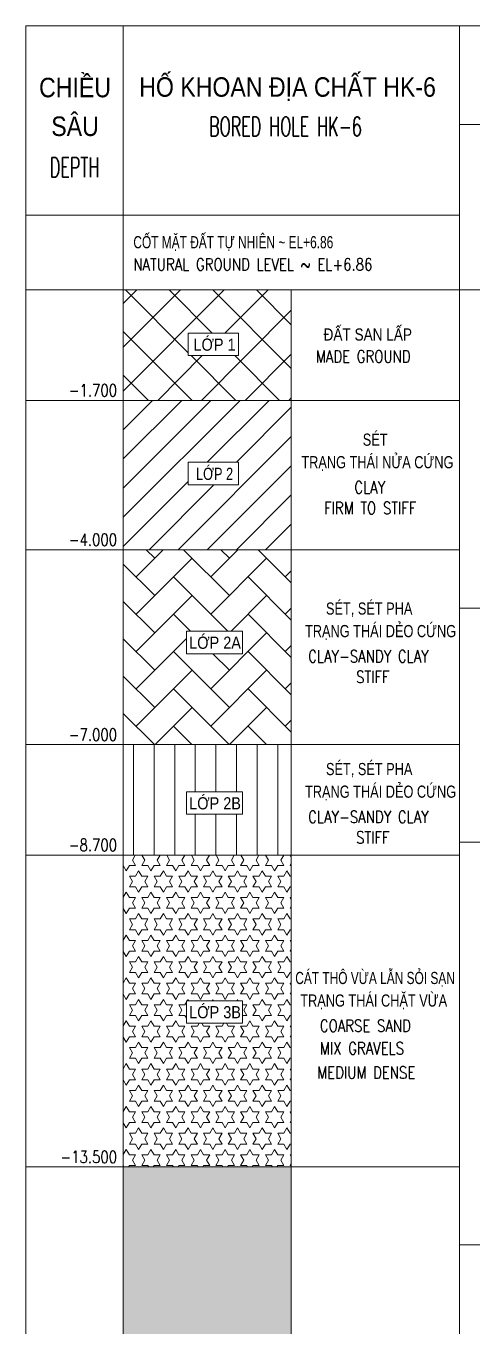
# Model space of a CAD drawing. Header units: millimetres. Extents: x -642477 to 1168880, y -27982 to 330379.
# Drawn here: x 989260 to 996134, y 83898 to 103911 of the extents above; entities that cross this region are included whole.
import ezdxf
from ezdxf.enums import TextEntityAlignment as Align

# ---------------------------------------------------------------- set-up
doc = ezdxf.new("R2010")
doc.units = ezdxf.units.MM
doc.linetypes.add('CENTER2', pattern=[1.125, 0.75, -0.125, 0.125, -0.125])
for name, color, linetype, lineweight in [('NDC_S_AXIS', 5, 'CENTER2', 13), ('NDC_S_CONTINUOUS', 3, 'Continuous', 20), ('NDC_S_DIM', 1, 'Continuous', 15), ('NDC_S_ENG TEXT', 2, 'Continuous', 20), ('NDC_S_ENG TITLE', 3, 'Continuous', 20), ('NDC_S_FOUNDATION NAME', 7, 'Continuous', 20), ('NDC_S_HATCH MATERIAL', 8, 'Continuous', 13), ('NDC_S_VN TEXT', 7, 'Continuous', 20), ('NDC_S_VN TITLE', 6, 'Continuous', 35), ('rev_20200806', 1, 'Continuous', 20)]:
    doc.layers.add(name, color=color, linetype=linetype, lineweight=lineweight)
doc.layers.get('rev_20200806').off()
doc.styles.add('NDC_ARIAL', font='arial.ttf', dxfattribs={"width": 0.85})
doc.styles.add('NDC_EN TXT', font='romans.shx', dxfattribs={"width": 0.8})
doc.styles.add('NDC_ROMANS', font='romans.shx', dxfattribs={"width": 0.8, "bigfont": 'vns.shx'})

# ---------------------------------------------------------------- blocks, each defined once
blk = doc.blocks.new('HK6')
at = {"layer": 'NDC_S_HATCH MATERIAL', "ltscale": 100}
h = blk.add_hatch(dxfattribs=at)
h.set_pattern_fill('ANSI37', color=256, scale=150, angle=90)
h.set_pattern_definition([(135, (178280.06, 324378.03), (-336.7596, -336.7596), []), (225, (178280.06, 324378.03), (336.7596, -336.7596), [])])
h.paths.add_polyline_path([(4089, -4063), (1500, -4063), (1500, -5763), (4089, -5763)])
h.paths.add_polyline_path([(2499, -5075), (2499, -4728), (3277, -4728), (3277, -5075)], flags=16)
h = blk.add_hatch(dxfattribs=at)
h.set_pattern_fill('ANSI31', color=256, scale=100)
h.set_pattern_definition([(45, (58959.74, -109397.54), (-224.5064, 224.5064), [])])
h.paths.add_polyline_path([(4089, -5763), (1500, -5763), (1500, -8063), (4089, -8063)])
h.paths.add_polyline_path([(2499, -7064), (2499, -6717), (3277, -6717), (3277, -7064)], flags=16)
h = blk.add_hatch(dxfattribs=at)
h.set_pattern_fill('AR-HBONE', color=256, scale=4)
h.set_pattern_definition([(45, (178280.06, 325898.7), (6e-14, 574.7364), [1219.2, -406.4]), (135, (178567.43, 326186.06), (6e-14, 574.7364), [1219.2, -406.4])])
h.paths.add_polyline_path([(4089, -8063), (1500, -8063), (1500, -11063), (4089, -11063)])
h.paths.add_polyline_path([(2474, -9664), (2474, -9317), (3334, -9317), (3334, -9664)], flags=16)
h = blk.add_hatch(dxfattribs=at)
h.set_pattern_fill('ANSI31', color=256, scale=100, angle=45)
h.set_pattern_definition([(90, (-230823.06, -37694.06), (-317.5, 0), [])])
h.paths.add_polyline_path([(4089, -11063), (1500, -11063), (1500, -12763), (4089, -12763)])
h.paths.add_polyline_path([(2474, -12135), (2474, -11789), (3334, -11789), (3334, -12135)], flags=16)
h = blk.add_hatch(dxfattribs=at)
h.set_pattern_fill('STARS', color=256, scale=30)
h.set_pattern_definition([(0, (-230823.06, -37694.06), (0, 164.97784), [95.25, -95.25]), (60, (-230823.06, -37694.06), (-142.875, 82.48892), [95.25, -95.25]), (120, (-230775.43, -37611.57), (-142.875, -82.48892), [95.25, -95.25])])
h.paths.add_polyline_path([(4089, -12763), (1500, -12763), (1500, -17563), (4089, -17563)])
h.paths.add_polyline_path([(2474, -15351), (2474, -15005), (3334, -15005), (3334, -15351)], flags=16)
h = blk.add_hatch(dxfattribs=at)
h.set_pattern_fill('AR-CONC', color=256, scale=4)
h.set_pattern_definition([(50, (178280.06, 319441.36), (728.7387, -63.7563), [76.2, -838.2]), (355, (178280.1, 319441.36), (-140.9737, 764.2274), [60.96, -670.5623]), (100.45144, (178340.8, 319436.05), (587.765, 700.471), [64.76, -712.361]), (46.1842, (178280.1, 319644.6), (1084.3162, -168.1693), [114.3, -1257.3]), (96.63556, (178370.4, 319630.5), (949.6165, 989.7045), [97.14, -1068.5424]), (351.18415, (178280.1, 319644.6), (949.6165, 989.7045), [91.44, -1005.839]), (21, (178381.66, 319593.76), (606.4576, -409.0608), [76.2, -838.2]), (326, (178381.7, 319593.76), (247.2081, 736.7519), [60.96, -670.56]), (71.45144, (178432.2, 319559.7), (853.6657, 327.6911), [64.76, -712.3598]), (37.5, (178280.06, 319441.36), (12.35441, 338.22016), [0, -662.432, 0, -680.72, 0, -673.1]), (7.5, (178280.06, 319441.36), (267.27865, 400.7223), [0, -388.112, 0, -647.192, 0, -256.54]), (327.5, (178053.5, 319441.36), (542.36238, -22.91498), [0, -254, 0, -792.48, 0, -1051.56]), (317.5, (177951.9, 319441.36), (592.5167, 101.70596), [0, -330.2, 0, -526.288, 0, -746.76])])
h.paths.add_polyline_path([(4089, -17563), (1500, -17563), (1500, -37563), (4089, -37563)])
h.paths.add_polyline_path([(3277, -27031), (3277, -27377), (2499, -27377), (2499, -27031)], flags=16)
at = {"layer": 'NDC_S_CONTINUOUS'}
for p, q in [((0, -40178), (0, 0)), ((1500, -40178), (1500, 0)), ((6679, -40178), (6679, 0)), ((6679, -4063), (0, -4063)), ((4089, -40178), (4089, -4063)), ((6679, -5763), (0, -5763)), ((1500, -5763), (300, -5763)), ((1500, -8063), (0, -8063)), ((6679, -8063), (1500, -8063)), ((6679, -8063), (1500, -8063)), ((1500, -11063), (0, -11063)), ((6679, -11063), (1500, -11063)), ((6679, -11063), (1500, -11063)), ((1500, -12763), (0, -12763)), ((6679, -12763), (1500, -12763)), ((6679, -12763), (1500, -12763)), ((1500, -17563), (0, -17563)), ((6679, -17563), (1500, -17563)), ((6679, -17563), (1500, -17563))]:
    blk.add_line(p, q, dxfattribs=at)
for points in [[(0, 0), (6679, 0)], [(6679, -2914), (0, -2914)]]:
    blk.add_lwpolyline(points, dxfattribs=at)
at = {"layer": 'NDC_S_DIM'}
for points in [[(2499, -4728), (3277, -4728), (3277, -5075), (2499, -5075)], [(2499, -6717), (3277, -6717), (3277, -7064), (2499, -7064)], [(2474, -9317), (3334, -9317), (3334, -9664), (2474, -9664)], [(2474, -11789), (3334, -11789), (3334, -12135), (2474, -12135)], [(2474, -15005), (3334, -15005), (3334, -15351), (2474, -15351)]]:
    blk.add_lwpolyline(points, close=True, dxfattribs=at)
at = {"layer": 'NDC_S_ENG TEXT', "style": 'NDC_ROMANS', "width": 0.8}
for s, p in [('-1.700', (1404, -5609)), ('-4.000', (1404, -7909)), ('-7.000', (1404, -10909)), ('-8.700', (1404, -12609)), ('-13.500', (1404, -17409))]:
    blk.add_text(s, height=187.5, dxfattribs=at).set_placement(p, align=Align.MIDDLE_RIGHT)
at = {"layer": 'NDC_S_ENG TITLE', "style": 'NDC_EN TXT', "width": 0.6}
for s, p in [('BORED HOLE HK-6', (3999, -1547)), ('DEPTH', (751, -2176))]:
    blk.add_text(s, height=300, dxfattribs=at).set_placement(p, align=Align.MIDDLE)
at = {"layer": 'NDC_S_FOUNDATION NAME', "style": 'NDC_ARIAL', "width": 0.7}
blk.add_text('CỐT MẶT ĐẤT TỰ NHIÊN ~ EL+6.86', height=187.5, dxfattribs=at).set_placement((1655, -3422))
at = {"layer": 'NDC_S_VN TEXT', "style": 'NDC_EN TXT', "width": 0.8}
blk.add_text('NATURAL GROUND LEVEL ~ EL+6.86', height=187.5, dxfattribs=at).set_placement((1655, -3765))
at = {"layer": 'NDC_S_VN TEXT'}
for s, style, width, p in [('ĐẤT SAN LẤP', 'NDC_ARIAL', 0.8, (4586, -4749)), ('MADE GROUND', 'NDC_EN TXT', 0.8, (4467, -5088)), ('SÉT', 'NDC_ARIAL', 0.75, (5190, -6368)), ('TRẠNG THÁI NỬA CỨNG', 'NDC_ARIAL', 0.75, (4244, -6715)), ('CLAY', 'NDC_EN TXT', 0.8, (5060, -7103)), ('FIRM TO STIFF', 'NDC_EN TXT', 0.8, (4594, -7421)), ('SÉT, SÉT PHA', 'NDC_ARIAL', 0.75, (4623, -8968)), ('TRẠNG THÁI DẺO CỨNG', 'NDC_ARIAL', 0.75, (4300, -9315)), ('CLAY-SANDY CLAY', 'NDC_EN TXT', 0.8, (4348, -9703)), ('STIFF', 'NDC_EN TXT', 0.8, (5087, -10020)), ('SÉT, SÉT PHA', 'NDC_ARIAL', 0.75, (4623, -11439)), ('TRẠNG THÁI DẺO CỨNG', 'NDC_ARIAL', 0.75, (4300, -11787)), ('CLAY-SANDY CLAY', 'NDC_EN TXT', 0.8, (4348, -12175)), ('STIFF', 'NDC_EN TXT', 0.8, (5087, -12492)), ('CÁT THÔ VỪA LẪN SỎI SẠN', 'NDC_ARIAL', 0.7, (4150, -14655)), ('TRẠNG THÁI CHẶT VỪA', 'NDC_ARIAL', 0.75, (4227, -15002)), ('COARSE SAND', 'NDC_EN TXT', 0.8, (4528, -15391)), ('MIX GRAVELS', 'NDC_EN TXT', 0.8, (4528, -15737)), ('MEDIUM DENSE', 'NDC_EN TXT', 0.8, (4488, -16111))]:
    blk.add_text(s, height=187.5, dxfattribs=dict(at, style=style, width=width)).set_placement(p, align=Align.MIDDLE_LEFT)
at = {"layer": 'NDC_S_VN TITLE', "style": 'NDC_ARIAL'}
for s, height, width, p in [('CHIỀU', 300, 0.85, (756, -904)), ('HỐ KHOAN ĐỊA CHẤT HK-6', 300, 0.85, (4031, -927)), ('SÂU', 300, 0.85, (756, -1505)), ('LỚP 1', 187.5, 0.85, (2906, -4882)), ('LỚP 2', 187.5, 0.75, (2906, -6871)), ('LỚP 2A', 187.5, 0.85, (2914, -9471)), ('LỚP 2B', 187.5, 0.85, (2914, -11943)), ('LỚP 3B', 187.5, 0.85, (2914, -15159))]:
    blk.add_text(s, height=height, dxfattribs=dict(at, width=width)).set_placement(p, align=Align.MIDDLE)

msp = doc.modelspace()

# ---------------------------------------------------------------- linework, layer by layer
at = {"layer": 'NDC_S_AXIS', "ltscale": 750}
for p, q in [((995939.3, 99848.1), (1009381.4, 99848.1)), ((995939.3, 94948.1), (1009381.4, 94948.1)), ((995939.3, 91348.1), (1009381.4, 91348.1)), ((995939.3, 85148.1), (1009381.4, 85148.1))]:
    msp.add_line(p, q, dxfattribs=at)
at = {"layer": 'NDC_S_CONTINUOUS', "ltscale": 100}
for p, q in [((995939.3, 103910.8), (1009381.4, 103910.8)), ((995939.3, 102395.1), (1009381.4, 102395.1))]:
    msp.add_line(p, q, dxfattribs=at)

# ---------------------------------------------------------------- block references
at = {"layer": 'rev_20200806'}
msp.add_blockref('HK6', (989260.4, 103910.8), dxfattribs=at)

doc.saveas('drawing.dxf')
